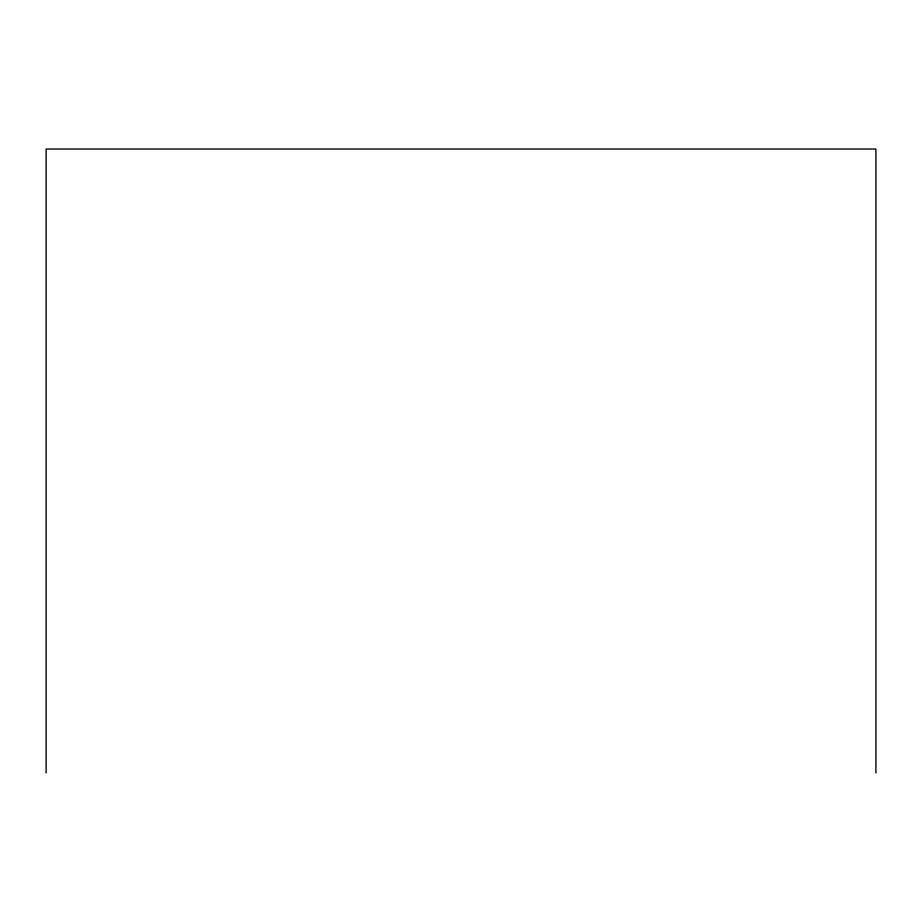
<?xml version="1.0" encoding="UTF-8"?>
<svg xmlns="http://www.w3.org/2000/svg" width="922" height="922" viewBox="0 0 922 922"><rect width="100%" height="100%" fill="white"/><g stroke="black" fill="none" stroke-linecap="round" stroke-linejoin="round"><path stroke-width="1.38" d="M875.9 772.97L875.9 149.03L46.1 149.03L46.1 772.97"/></g></svg>
